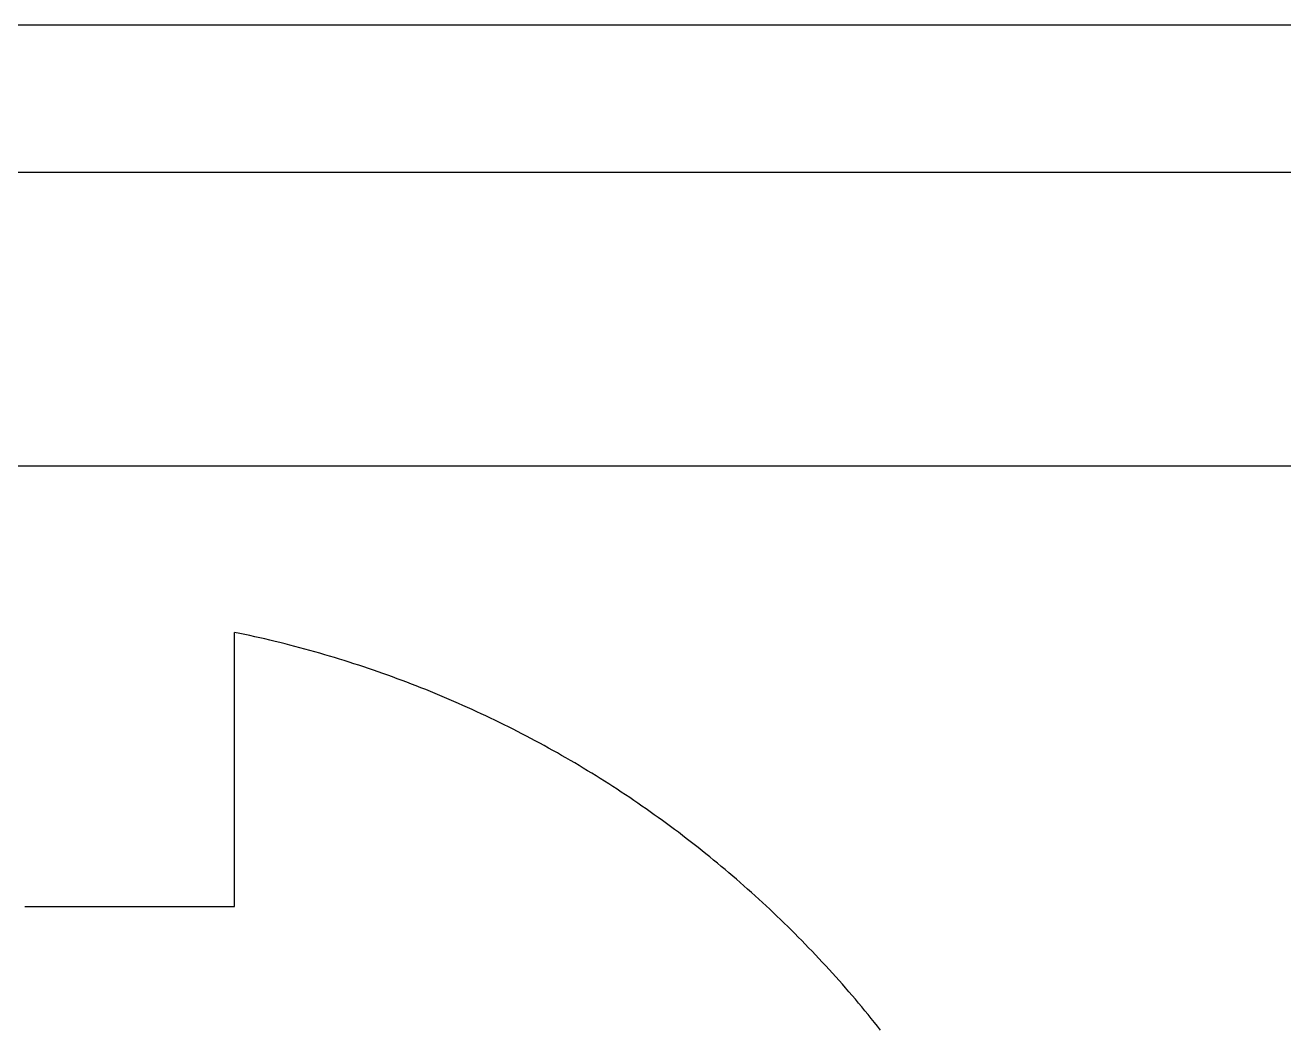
# Model space of a CAD drawing. Extents: x 0 to 279, y 0 to 212.
# Drawn here: x 17.49 to 34.97, y 33.45 to 47.36 of the extents above; entities that cross this region are included whole.
import ezdxf

# ---------------------------------------------------------------- set-up
doc = ezdxf.new("R2010")
doc.units = 0
doc.layers.add('LAYER_1', color=18, linetype='CONTINUOUS')

msp = doc.modelspace()

# ---------------------------------------------------------------- linework, layer by layer
at = {"layer": 'LAYER_1'}
for points in [[(35.456, 47.362), (34.762, 47.362), (34.073, 47.362), (33.387, 47.362), (32.705, 47.362), (32.028, 47.362), (31.355, 47.362), (30.687, 47.362), (30.023, 47.362), (29.363, 47.362), (28.709, 47.362), (28.059, 47.362), (27.414, 47.362), (26.775, 47.362), (26.14, 47.362), (25.51, 47.362), (24.886, 47.362), (24.267, 47.362), (23.654, 47.362), (23.046, 47.362), (22.444, 47.362), (21.848, 47.362), (21.258, 47.362), (20.673, 47.362), (20.095, 47.362), (19.523, 47.362), (18.957, 47.362), (18.397, 47.362), (17.844, 47.362), (17.297, 47.362)], [(17.297, 45.322), (17.844, 45.322), (18.397, 45.322), (18.957, 45.322), (19.523, 45.322), (20.095, 45.322), (20.673, 45.322), (21.258, 45.322), (21.848, 45.322), (22.444, 45.322), (23.046, 45.322), (23.654, 45.322), (24.267, 45.322), (24.886, 45.322), (25.51, 45.322), (26.14, 45.322), (26.775, 45.322), (27.414, 45.322), (28.059, 45.322), (28.709, 45.322), (29.363, 45.322), (30.023, 45.322), (30.687, 45.322), (31.355, 45.322), (32.028, 45.322), (32.705, 45.322), (33.387, 45.322), (34.073, 45.322), (34.762, 45.322), (35.456, 45.322)], [(17.297, 41.243), (17.844, 41.243), (18.397, 41.243), (18.957, 41.243), (19.523, 41.243), (20.095, 41.243), (20.673, 41.243), (21.258, 41.243), (21.848, 41.243), (22.444, 41.243), (23.046, 41.243), (23.654, 41.243), (24.267, 41.243), (24.886, 41.243), (25.51, 41.243), (26.14, 41.243), (26.775, 41.243), (27.414, 41.243), (28.059, 41.243), (28.709, 41.243), (29.363, 41.243), (30.023, 41.243), (30.687, 41.243), (31.355, 41.243), (32.028, 41.243), (32.705, 41.243), (33.387, 41.243), (34.073, 41.243), (34.762, 41.243), (35.456, 41.243)], [(17.479, 35.125), (17.622, 35.125), (17.693, 35.125), (17.765, 35.125), (17.836, 35.125), (17.906, 35.125), (17.977, 35.125), (18.047, 35.125), (18.117, 35.125), (18.186, 35.125), (18.255, 35.125), (18.323, 35.125), (18.358, 35.125), (18.391, 35.125), (18.425, 35.125), (18.459, 35.125), (18.493, 35.125), (18.526, 35.125), (18.559, 35.125), (18.592, 35.125), (18.625, 35.125), (18.658, 35.125), (18.691, 35.125), (18.723, 35.125), (18.755, 35.125), (18.787, 35.125), (18.819, 35.125), (18.851, 35.125), (18.882, 35.125), (18.914, 35.125), (18.945, 35.125), (18.976, 35.125), (19.007, 35.125), (19.037, 35.125), (19.067, 35.125), (19.097, 35.125), (19.127, 35.125), (19.157, 35.125), (19.186, 35.125), (19.215, 35.125), (19.244, 35.125), (19.273, 35.125), (19.301, 35.125), (19.329, 35.125), (19.357, 35.125), (19.385, 35.125), (19.412, 35.125), (19.439, 35.125), (19.466, 35.125), (19.492, 35.125), (19.518, 35.125), (19.544, 35.125), (19.57, 35.125), (19.595, 35.125), (19.62, 35.125), (19.645, 35.125), (19.669, 35.125), (19.693, 35.125), (19.717, 35.125), (19.74, 35.125), (19.763, 35.125), (19.786, 35.125), (19.808, 35.125), (19.83, 35.125), (19.852, 35.125), (19.873, 35.125), (19.894, 35.125), (19.915, 35.125), (19.935, 35.125), (19.955, 35.125), (19.974, 35.125), (19.993, 35.125), (20.012, 35.125), (20.03, 35.125), (20.048, 35.125), (20.066, 35.125), (20.083, 35.125), (20.1, 35.125), (20.116, 35.125), (20.132, 35.125), (20.147, 35.125), (20.163, 35.125), (20.177, 35.125), (20.191, 35.125), (20.205, 35.125), (20.218, 35.125), (20.231, 35.125), (20.244, 35.125), (20.256, 35.125), (20.267, 35.125), (20.278, 35.125), (20.289, 35.125), (20.299, 35.125), (20.308, 35.125), (20.318, 35.125), (20.326, 35.125), (20.33, 35.125), (20.334, 35.125), (20.338, 35.125), (20.342, 35.125), (20.346, 35.125), (20.349, 35.125), (20.353, 35.125), (20.356, 35.125), (20.359, 35.125), (20.362, 35.125), (20.365, 35.125), (20.368, 35.125), (20.37, 35.125), (20.373, 35.125), (20.375, 35.125), (20.377, 35.125), (20.379, 35.125), (20.381, 35.125), (20.383, 35.125), (20.385, 35.125), (20.387, 35.125), (20.388, 35.125), (20.389, 35.125), (20.39, 35.125), (20.392, 35.125), (20.392, 35.125), (20.393, 35.125), (20.394, 35.125), (20.394, 35.125), (20.395, 35.125), (20.395, 35.125), (20.395, 35.125), (20.395, 35.125), (20.395, 35.125), (20.395, 35.125), (20.395, 35.126), (20.395, 35.126), (20.395, 35.127), (20.395, 35.127), (20.395, 35.128), (20.395, 35.128), (20.395, 35.129), (20.395, 35.13), (20.395, 35.131), (20.395, 35.132), (20.395, 35.133), (20.395, 35.135), (20.395, 35.136), (20.395, 35.137), (20.395, 35.139), (20.395, 35.14), (20.395, 35.142), (20.395, 35.144), (20.395, 35.145), (20.395, 35.147), (20.395, 35.149), (20.395, 35.151), (20.395, 35.153), (20.395, 35.156), (20.395, 35.158), (20.395, 35.16), (20.395, 35.163), (20.395, 35.165), (20.395, 35.168), (20.395, 35.173), (20.395, 35.179), (20.395, 35.185), (20.395, 35.191), (20.395, 35.198), (20.395, 35.204), (20.395, 35.212), (20.395, 35.219), (20.395, 35.227), (20.395, 35.235), (20.395, 35.243), (20.395, 35.252), (20.395, 35.26), (20.395, 35.269), (20.395, 35.279), (20.395, 35.288), (20.395, 35.298), (20.395, 35.309), (20.395, 35.319), (20.395, 35.33), (20.395, 35.34), (20.395, 35.352), (20.395, 35.363), (20.395, 35.375), (20.395, 35.387), (20.395, 35.399), (20.395, 35.411), (20.395, 35.424), (20.395, 35.436), (20.395, 35.449), (20.395, 35.463), (20.395, 35.476), (20.395, 35.49), (20.395, 35.504), (20.395, 35.518), (20.395, 35.532), (20.395, 35.547), (20.395, 35.561), (20.395, 35.576), (20.395, 35.592), (20.395, 35.607), (20.395, 35.622), (20.395, 35.638), (20.395, 35.654), (20.395, 35.67), (20.395, 35.686), (20.395, 35.703), (20.395, 35.719), (20.395, 35.736), (20.395, 35.753), (20.395, 35.77), (20.395, 35.788), (20.395, 35.805), (20.395, 35.823), (20.395, 35.841), (20.395, 35.859), (20.395, 35.877), (20.395, 35.895), (20.395, 35.913), (20.395, 35.932), (20.395, 35.951), (20.395, 35.969), (20.395, 35.988), (20.395, 36.007), (20.395, 36.027), (20.395, 36.046), (20.395, 36.065), (20.395, 36.085), (20.395, 36.105), (20.395, 36.125), (20.395, 36.145), (20.395, 36.165), (20.395, 36.185), (20.395, 36.205), (20.395, 36.225), (20.395, 36.246), (20.395, 36.267), (20.395, 36.287), (20.395, 36.308), (20.395, 36.329), (20.395, 36.35), (20.395, 36.371), (20.395, 36.392), (20.395, 36.413), (20.395, 36.456), (20.395, 36.499), (20.395, 36.542), (20.395, 36.585), (20.395, 36.629), (20.395, 36.672), (20.395, 36.716), (20.395, 36.761), (20.395, 36.805), (20.395, 36.849), (20.395, 36.938), (20.395, 37.027), (20.395, 37.116), (20.395, 37.205), (20.395, 37.25), (20.395, 37.294), (20.395, 37.338), (20.395, 37.382), (20.395, 37.426), (20.395, 37.47), (20.395, 37.513), (20.395, 37.556), (20.395, 37.599), (20.395, 37.642), (20.395, 37.663), (20.395, 37.684), (20.395, 37.705), (20.395, 37.726), (20.395, 37.747), (20.395, 37.767), (20.395, 37.788), (20.395, 37.809), (20.395, 37.829), (20.395, 37.85), (20.395, 37.87), (20.395, 37.89), (20.395, 37.91), (20.395, 37.93), (20.395, 37.95), (20.395, 37.97), (20.395, 37.989), (20.395, 38.009), (20.395, 38.028), (20.395, 38.047), (20.395, 38.066), (20.395, 38.085), (20.395, 38.104), (20.395, 38.123), (20.395, 38.141), (20.395, 38.16), (20.395, 38.178), (20.395, 38.196), (20.395, 38.214), (20.395, 38.232), (20.395, 38.249), (20.395, 38.267), (20.395, 38.284), (20.395, 38.301), (20.395, 38.318), (20.395, 38.335), (20.395, 38.352), (20.395, 38.368), (20.395, 38.384), (20.395, 38.401), (20.395, 38.416), (20.395, 38.432), (20.395, 38.448), (20.395, 38.463), (20.395, 38.478), (20.395, 38.493), (20.395, 38.508), (20.395, 38.522), (20.395, 38.537), (20.395, 38.551), (20.395, 38.565), (20.395, 38.578), (20.395, 38.592), (20.395, 38.605), (20.395, 38.618), (20.395, 38.631), (20.395, 38.644), (20.395, 38.656), (20.395, 38.668), (20.395, 38.68), (20.395, 38.692), (20.395, 38.703), (20.395, 38.714), (20.395, 38.725), (20.395, 38.736), (20.395, 38.746), (20.395, 38.756), (20.395, 38.766), (20.395, 38.776), (20.395, 38.785), (20.395, 38.794), (20.395, 38.803), (20.395, 38.812), (20.395, 38.82), (20.395, 38.828), (20.395, 38.836), (20.395, 38.843), (20.395, 38.85), (20.395, 38.857), (20.395, 38.864), (20.395, 38.87), (20.395, 38.876), (20.395, 38.881), (20.395, 38.887), (20.395, 38.889), (20.395, 38.892), (20.395, 38.894), (20.395, 38.897), (20.395, 38.899), (20.395, 38.901), (20.395, 38.903), (20.395, 38.905), (20.395, 38.907), (20.395, 38.909), (20.395, 38.911), (20.395, 38.913), (20.395, 38.914), (20.395, 38.916), (20.395, 38.917), (20.395, 38.919), (20.395, 38.92), (20.395, 38.921), (20.395, 38.922), (20.395, 38.923), (20.395, 38.924), (20.395, 38.925), (20.395, 38.926), (20.395, 38.927), (20.395, 38.927), (20.395, 38.928), (20.395, 38.929), (20.395, 38.929), (20.395, 38.929), (20.395, 38.929), (20.395, 38.93), (20.395, 38.93)], [(29.369, 33.406), (29.326, 33.46), (29.283, 33.514), (29.239, 33.568), (29.196, 33.621), (29.152, 33.675), (29.108, 33.728), (29.063, 33.781), (29.018, 33.834), (28.974, 33.886), (28.929, 33.939), (28.883, 33.991), (28.838, 34.043), (28.792, 34.095), (28.746, 34.146), (28.699, 34.197), (28.653, 34.249), (28.606, 34.299), (28.559, 34.35), (28.512, 34.401), (28.465, 34.451), (28.417, 34.501), (28.369, 34.551), (28.321, 34.6), (28.273, 34.65), (28.224, 34.699), (28.176, 34.748), (28.127, 34.797), (28.078, 34.845), (28.028, 34.893), (27.979, 34.941), (27.929, 34.989), (27.879, 35.037), (27.828, 35.084), (27.778, 35.131), (27.727, 35.178), (27.676, 35.225), (27.625, 35.272), (27.574, 35.318), (27.522, 35.364), (27.471, 35.41), (27.419, 35.455), (27.367, 35.501), (27.314, 35.546), (27.262, 35.591), (27.209, 35.635), (27.156, 35.68), (27.103, 35.724), (27.049, 35.768), (26.996, 35.812), (26.942, 35.855), (26.888, 35.898), (26.834, 35.941), (26.779, 35.984), (26.725, 36.027), (26.67, 36.069), (26.615, 36.111), (26.56, 36.153), (26.504, 36.194), (26.449, 36.235), (26.393, 36.276), (26.337, 36.317), (26.281, 36.358), (26.225, 36.398), (26.168, 36.438), (26.111, 36.478), (26.054, 36.518), (25.997, 36.557), (25.94, 36.596), (25.883, 36.635), (25.825, 36.673), (25.767, 36.712), (25.709, 36.75), (25.651, 36.787), (25.592, 36.825), (25.534, 36.862), (25.475, 36.899), (25.416, 36.936), (25.357, 36.973), (25.298, 37.009), (25.238, 37.045), (25.179, 37.081), (25.119, 37.116), (25.059, 37.151), (24.998, 37.186), (24.938, 37.221), (24.878, 37.255), (24.817, 37.289), (24.756, 37.323), (24.695, 37.357), (24.634, 37.39), (24.572, 37.423), (24.511, 37.456), (24.449, 37.488), (24.387, 37.521), (24.325, 37.553), (24.263, 37.584), (24.2, 37.616), (24.138, 37.647), (24.075, 37.678), (24.012, 37.709), (23.949, 37.739), (23.886, 37.769), (23.822, 37.799), (23.759, 37.828), (23.695, 37.857), (23.631, 37.886), (23.567, 37.915), (23.503, 37.943), (23.439, 37.971), (23.374, 37.999), (23.31, 38.027), (23.245, 38.054), (23.18, 38.081), (23.115, 38.108), (23.05, 38.134), (22.984, 38.16), (22.919, 38.186), (22.853, 38.211), (22.787, 38.237), (22.721, 38.261), (22.655, 38.286), (22.589, 38.31), (22.522, 38.334), (22.456, 38.358), (22.389, 38.382), (22.322, 38.405), (22.255, 38.428), (22.188, 38.45), (22.121, 38.472), (22.053, 38.494), (21.986, 38.516), (21.918, 38.537), (21.85, 38.558), (21.782, 38.579), (21.714, 38.6), (21.646, 38.62), (21.577, 38.64), (21.509, 38.659), (21.44, 38.678), (21.371, 38.697), (21.302, 38.716), (21.233, 38.734), (21.164, 38.752), (21.095, 38.77), (21.025, 38.787), (20.956, 38.804), (20.886, 38.821), (20.816, 38.838), (20.746, 38.854), (20.676, 38.87), (20.606, 38.885), (20.536, 38.9), (20.465, 38.915), (20.395, 38.93)]]:
    msp.add_lwpolyline(points, dxfattribs=at)

doc.saveas('drawing.dxf')
